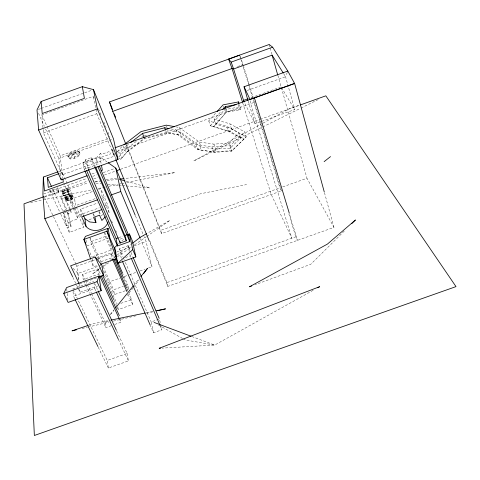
<?xml version="1.0" encoding="UTF-8"?>
<svg xmlns="http://www.w3.org/2000/svg" width="480" height="480" viewBox="0 0 480 480"><rect width="100%" height="100%" fill="white"/><g stroke="black" fill="none" stroke-linecap="round" stroke-linejoin="round"><path stroke-width="0.36" stroke-dasharray="2.4 1.8" d="M287.31 72.318L285.564 76.728L294.696 109.572L255.114 123.732L244.014 101.796M78.648 156.012L80.04 153.24L79.596 152.214L77.562 150.69L73.308 151.284L69.312 153.648L67.884 156.408L68.334 157.44L70.338 158.988L74.622 158.4L78.648 156.012L78.198 154.98L79.596 152.214L67.884 156.408L69.882 157.962L70.338 158.988M68.334 157.44L69.762 154.674L73.758 152.31L78.006 151.716L80.04 153.24M118.86 157.83L120.804 159.282L127.89 150.894L144.324 138.168L166.422 132.534L179.892 135.15L199.968 149.982L215.19 152.268L231.69 151.17L246.204 136.848L244.62 131.832L229.854 123.798L214.146 119.25L221.412 111.054M133.098 287.958L127.074 295.434M133.53 287.364L139.176 279.666M110.364 314.34L114.12 309.69M133.824 285.27L138.984 278.874M110.496 314.49L113.91 310.566M120.804 159.282L127.89 150.894L126.006 146.166L128.952 143.892M118.86 156.912L124.722 150.294L136.986 140.82M208.74 120.93L210.378 125.784L213.648 126.672L226.272 112.314L240.462 109.632L240.108 106.752L224.592 109.698L210.378 125.784L230.352 131.652L243.996 139.236L240.666 138.066L228.102 131.07L226.488 126.138L208.74 120.93L216.624 112.08M117.846 152.838L119.946 152.988L126.006 146.166M117.426 151.632L122.826 145.578L124.722 150.294L126.972 152.268L144.216 138.906L167.826 132.894L179.892 135.15L180.936 132.27L179.214 127.47L176.334 126.954M344.262 231.06L310.74 264.3L255.054 284.742M170.982 128.934L175.89 129.828L195.948 144.564L211.902 146.892L230.298 145.62L244.62 131.832M179.214 127.47L199.302 142.044L213.882 144.138L228.6 143.1L239.064 133.062L226.488 126.138M118.548 243.966L119.634 242.964M121.812 240.96L123.984 238.962M141.654 137.214L142.824 136.314M101.19 267.306L92.304 274.134L99.648 269.046M101.784 266.85L106.524 263.208M110.67 260.022L114.822 256.836M117.192 255.018L130.818 244.548M103.32 266.502L110.664 261.414M117.402 256.752L131.478 247.002M134.538 244.878L146.166 236.826M146.778 236.4L170.04 220.29L147.408 233.208M313.158 290.298L214.716 345.066L162.114 348.12M262.32 123.516L193.62 161.022L262.08 127.266M262.974 123.156L289.14 108.87L299.724 105.108M262.746 126.936L300.336 108.402M301.002 108.072L318.456 99.468M38.4 109.422L40.494 108.666M41.19 108.42L92.088 90.114M112.71 149.136L114.228 156.186L62.352 174.768L43.44 132.882L41.844 114.864L93.354 96.348L94.2 98.424M43.44 132.882L96.804 113.712L93.354 96.348M237.474 66.576L240.288 65.562M240.996 65.31L243.108 64.554L239.892 55.848M62.352 174.768L60.162 155.826L109.578 138.108M247.218 90.474L285.564 76.728L283.584 73.554M60.786 176.142L58.8 158.472L112.776 139.122M251.034 97.71L281.106 86.934M88.152 168.678L85.77 163.176L85.23 159.816L91.602 157.53L95.406 166.458M84.75 170.586L84.156 169.218L83.094 162.402L95.862 157.824L98.778 164.712M58.692 171.564L99.852 156.822L106.932 161.844M117.198 151.452L255.012 102.084M85.77 163.176L92.184 160.878L91.602 157.53M59.37 173.508L62.178 172.506L71.37 192.882L71.658 195.156L72.462 196.944L65.136 199.566L69.336 208.758M84.156 169.218L97.086 164.586L95.862 157.824M91.92 174.006L96.108 172.506M58.686 189.828L50.76 192.678L50.562 190.524L57.816 187.926L58.686 189.828L58.914 191.97L51.642 194.574L60.474 213.546M43.614 193.944L87.048 178.398M92.652 176.394L96.858 174.888M103.164 172.632L114.372 168.618M62.388 189.918L67.776 187.986L68.544 189.414L69.18 191.556L63.798 193.482L63.402 193.392L62.532 191.184L62.388 189.918L63.798 193.482M44.454 196.512L88.176 180.87M93.816 178.848L98.046 177.336M104.394 175.062L114.972 171.282M120.618 169.26L259.548 119.55M260.25 119.298L299.742 105.162M62.532 191.184L67.926 189.252L67.776 187.986M63.168 191.34L68.544 189.414M62.304 192.168L67.722 190.23L68.502 191.664L69.138 193.818L63.72 195.756L63.324 195.672L62.448 193.452L62.304 192.168L63.72 195.756M62.448 193.452L67.878 191.508L67.722 190.23M63.402 193.392L69.18 191.556M63.09 193.596L68.502 191.664M63.324 195.672L69.138 193.818M95.112 198.672L75.672 205.62L75.072 201.102L72.168 194.664L64.872 197.274L70.854 210.378L71.142 212.694L67.956 213.834L61.104 198.936L60.852 196.644L71.37 192.882M64.926 196.56L70.302 194.634L71.07 196.044L71.706 198.192L66.33 200.112L65.94 200.04L65.07 197.838L64.926 196.56L66.33 200.112M61.104 198.936L71.658 195.156M66.096 197.286L71.442 195.372L72.204 196.776L72.834 198.906L67.494 200.814L66.246 198.558L66.096 197.286L67.494 200.814M65.07 197.838L70.464 195.906L70.302 194.634M65.7 197.964L71.07 196.044M66.246 198.558L71.604 196.644L71.442 195.372M66.87 198.684L72.204 196.776M65.94 200.04L71.706 198.192M72.756 207.408L70.614 202.698L70.218 199.5L93.078 191.328M98.616 189.348L100.698 188.604L107.664 204.834L109.098 212.55L107.748 213.03M67.11 200.742L72.834 198.906M70.614 202.698L75.072 201.102M63.45 210.72L66.774 209.532L60.852 196.644M101.784 198.312L106.002 196.806M64.368 212.694L70.854 210.378M81.582 216.102L80.604 209.112L97.92 202.926M83.01 221.862L83.76 227.184L69.234 232.374L68.076 222.378L77.958 218.844L77.526 215.604L99.252 207.84M104.856 205.836L107.664 204.834M60.786 214.224L66.144 225.738L70.188 224.298L67.26 211.62M89.064 219.702L93.096 218.262M103.026 214.716L101.004 215.436L98.706 210.186M69.234 232.374L67.068 227.724L71.1 226.284L67.686 211.506M155.814 209.742L200.736 193.716L246.6 184.578M98.784 260.052L90.492 241.758L105.234 236.502L104.556 232.56M86.82 245.874L108.372 238.188M118.812 237.636L122.844 236.202M120.192 239.106L123.546 237.912M161.538 233.592L160.686 230.37L279.924 187.884L281.406 190.89L161.538 233.592L126.06 144.69M282.702 186.894L306.972 178.248L333.954 227.394L167.856 286.38L149.652 241.986M92.58 256.71L111.888 249.828M121.254 258.27L119.424 248.748L128.112 245.658L130.746 251.826M96.336 258.228L111.084 252.972L113.508 258.45M78.45 279.264L76.866 266.226L95.226 259.686M98.052 258.684L113.592 253.146M116.418 252.138L131.25 246.858M134.076 245.85L146.082 241.572L144.078 236.724M101.13 261.612L111.936 257.766L111.084 252.972M90.912 259.824L93.342 266.856L97.542 265.362M73.092 268.35L78.03 273.45L98.346 266.214M99.048 265.968L101.148 265.218M125.472 257.55L130.224 255.858L129.468 252.216M97.998 268.908L98.79 274.05L83.238 279.582L82.572 274.404L97.998 268.908L101.088 275.682M79.332 284.088L83.478 282.612M86.244 281.628L97.308 277.692M72.714 288.942L93.708 281.472M72.924 277.434L80.034 292.296L97.68 286.02M107.562 282.504L120.264 277.986M124.5 276.48L128.736 274.974M129.444 274.728L136.5 272.214M140.028 270.96L144.972 269.202M148.5 267.948L152.028 266.694L146.082 241.572M74.82 298.854L73.518 296.166L94.74 288.618L94.02 283.614M125.244 290.766L114.438 294.606L113.61 289.776L123.462 286.272M126.282 285.27L127.692 284.772L122.922 273.93M125.916 290.526L128.622 289.566L127.692 284.772M167.856 286.38L166.902 282.6L295.806 236.814L297.492 240.342L289.482 213.846M120.786 303.378L131.646 299.526L128.928 293.364M113.964 300.144L118.26 309.582L132.618 304.488L131.646 299.526M111.33 325.686L105.876 327.618L105.06 322.26L108.444 321.06M114.738 324.474L120.87 322.296L119.946 316.98M153.552 332.748L151.206 321.936L159.432 319.02L161.904 329.79L153.552 332.748L150.576 325.92M127.11 353.436L128.418 360.924L108.342 368.034L107.232 360.474L127.11 353.436L116.712 331.032M88.998 325.158L93.24 323.736L108.588 320.574M44.526 197.124L88.404 182.784M144.264 135.942L147.138 135.21M82.182 328.464L87.258 327.27M87.978 327.096L109.008 322.152M113.358 321.126L136.566 315.666M146.718 313.278L153.246 311.742M30.606 202.464L42.354 200.034M43.086 199.884L91.536 189.864M98.142 188.496L102.552 187.584M103.284 187.434L105.486 186.978M109.158 186.216L117.966 184.398M118.698 184.242L120.9 183.786M121.638 183.636L123.84 183.18M126.774 182.574L175.224 172.548L124.77 178.5M145.848 312.906L153.15 311.4M240.462 109.632L239.742 109.068L226.842 111.51L213.648 126.672L230.352 131.652L231.45 128.73L229.854 123.798M95.016 181.674L99.426 180.936M106.032 179.826L115.578 178.23L117.018 178.632M95.088 181.998L100.278 181.386M106.956 180.594L117.348 179.37M95.832 183.408L101.028 183.84M107.706 184.404L118.098 185.274M118.842 185.34L121.812 185.586M122.556 185.652L125.526 185.898M126.264 185.964L150.024 187.956L125.628 181.068M191.724 336.48L214.716 345.066L185.238 339.96L183.288 338.868M158.598 325.068L182.64 338.502M224.592 109.698L226.272 112.314L226.842 111.51L226.176 109.44M281.484 87.564L294.696 109.572M98.25 347.214L108.342 368.034M73.038 289.614L107.232 360.474M83.874 280.938L85.47 284.322M85.788 284.994L89.61 293.118M89.934 293.79L105.876 327.618M44.502 197.562L75.912 264.21M76.23 264.882L76.866 266.226M82.572 274.404L85.104 279.798M85.422 280.47L87.006 283.842M87.318 284.514L91.44 293.28M91.758 293.952L105.06 322.26M49.524 190.014L50.76 192.678M94.74 288.618L96 291.324M118.35 339.3L128.418 360.924M94.656 283.506L97.806 290.298M50.562 190.524L51.444 192.42L51.642 194.574M70.188 224.298L71.1 226.284M52.764 189.294L62.79 210.954M68.076 222.378L63.702 212.934L67.068 227.724M58.914 191.97L58.044 190.068L57.816 187.926M88.188 248.862L91.89 256.956M69.636 209.412L71.142 212.694M98.79 274.05L99.408 275.412M119.316 318.9L120.87 322.296M103.692 270.894L114.438 294.606M63.582 182.658L74.586 206.946M74.892 207.618L83.76 227.184M70.218 199.5L73.872 207.552M74.178 208.224L77.526 215.604M104.388 275.952L117.084 303.906M73.062 208.08L77.958 218.844M76.284 206.976L80.868 217.122M89.808 237.126L101.406 262.776M103.236 266.826L113.61 289.776M38.544 113.34L44.376 126.33M45.6 129.066L58.8 158.472M80.604 209.112L83.196 214.884M41.844 114.864L46.734 125.79M47.034 126.468L60.162 155.826M126.81 288.57L127.716 290.628M93.378 213.606L94.536 216.228M128.124 294.33L132.618 304.488M104.742 232.584L112.188 249.528M69.762 154.674L69.312 153.648L78.198 154.98L74.166 157.368L69.882 157.962L77.562 150.69L78.006 151.716M105.234 236.502L114.828 258.27M124.122 279.366L128.622 289.566M74.622 158.4L73.308 151.284L73.758 152.31M83.094 162.402L86.364 169.95M119.424 248.748L122.988 256.956M123.288 257.64L124.176 259.692M125.364 262.428L151.206 321.936M85.23 159.816L89.076 168.726M111.546 220.83L112.428 222.888M115.68 230.43L116.568 232.488M109.098 212.55L102.06 196.188L100.698 188.604M130.224 255.858L130.812 257.232M160.146 325.686L161.904 329.79M92.184 160.878L94.83 167.082M131.04 252.51L132.798 256.626M140.268 238.422L152.028 266.694M135.504 215.934L143.796 236.028M116.232 158.928L113.688 152.712L111.528 149.034L115.512 158.748M149.916 241.146L166.902 282.6M96.804 113.712L114.228 156.186M98.436 108.798L100.974 115.026M103.794 121.944L106.05 127.482M108.024 132.324L110.004 137.166M119.946 152.988L121.866 157.734M126.36 144.288L160.686 230.37M67.926 189.252L68.796 191.46M70.464 195.906L71.334 198.114M67.878 191.508L68.754 193.728M71.604 196.644L72.468 198.828M165.672 130.494L166.422 132.534L167.826 132.894L167.988 129.888L180.936 132.27L201.018 146.97L215.568 149.118L230.25 148.122L240.666 138.066L239.064 133.062M166.5 125.82L166.998 127.176M175.89 129.828L177.624 134.628L197.682 149.49L199.968 149.982L201.018 146.97L199.302 142.044M195.948 144.564L197.682 149.49L215.19 152.268L215.568 149.118L213.882 144.138M211.902 146.892L213.606 151.884L231.954 150.66L246.204 136.848L231.45 128.73L215.766 124.11L214.146 119.25M230.298 145.62L231.954 150.66L231.69 151.17L228.6 143.1M223.476 106.26L224.142 108.324M239.454 104.67L240.108 106.752M238.212 104.208L239.742 109.068M242.73 102.888L271.23 194.514L291.852 238.218L250.674 103.638L250.248 100.842M248.166 101.118L255.114 123.732M288.864 213.882L295.806 236.814M243.324 65.262L248.952 83.82M249.168 84.534L253.062 97.386M254.142 100.956L281.406 190.89M239.646 55.176L279.924 187.884M269.166 44.508L269.976 47.388M270.18 48.102L272.01 54.576M277.908 75.426L281.16 86.934M281.364 87.648L306.972 178.248M324.468 192.684L333.954 227.394M62.946 211.662L66.144 225.738M128.112 245.658L129.318 251.484M99.852 156.822L101.322 164.598M117.768 306.726L118.26 309.582M98.952 211.62L99.438 214.488M93.03 213.738L93.486 216.612M90.006 238.446L90.492 241.758M92.202 259.074L93.342 266.856M85.998 240.012L86.718 245.142M72.168 194.664L72.462 196.944M78.03 273.45L78.894 280.542M79.062 284.334L79.326 286.506M79.68 289.398L80.034 292.296M67.752 212.088L67.956 213.834M62.178 172.506L62.85 178.338M64.872 197.274L65.136 199.566M73.038 291.828L73.518 296.166M66.75 289.05L67.134 292.764M67.206 293.508L67.896 300.198M100.794 153.144L96.66 157.494L101.826 158.538L101.568 157.182L110.298 154.05L109.74 151.368L101.052 154.482L100.794 153.144"/><path stroke-width="0.72" d="M57.99 171.816L43.338 177.066L42.912 194.196L44.826 218.67L72.606 276.762M238.308 103.632L238.584 101.904L223.026 104.886L217.116 111.528M101.202 290.664L97.038 281.646L98.964 276.048L66.6 287.568L63.738 293.49L68.124 302.424L101.202 290.664L98.964 276.048M90.672 259.122L83.874 239.424L85.476 236.352L108.072 228.294L106.92 231.204L116.448 258.63L100.344 264.366M41.13 101.496L37.008 109.92L38.604 130.038L61.2 179.82L118.032 159.474L113.478 138.87L93.48 89.61L82.326 86.676L41.13 101.496L42.21 113.526L84.42 98.352L82.326 86.676M143.52 273.738L147.432 268.404L140.862 276.546M115.524 307.944L133.356 285.852M222.864 109.416L225.282 106.68L236.058 104.622M105.408 216.72L101.868 220.482L99.558 215.208L93.6 217.332L95.934 222.6L89.718 221.964L84.93 218.73L83.484 215.526M351.714 223.674L355.44 219.978L327.408 244.098L249.486 286.788L251.574 286.02M117.462 244.968L114.744 247.47L117.69 263.394L135.852 256.926L132.462 241.158L129.42 233.952L127.788 235.458M117.69 263.394L132.75 249.63L129.42 233.952M324.126 161.646L330.51 156.612M130.722 142.53L142.512 133.452L164.67 127.782L168.876 128.55M124.002 144.678L141.012 131.61L166.248 125.142L174.174 126.564M132.594 243.186L140.298 237.27L146.76 233.58M317.718 287.76L319.674 286.674L159.15 348.294L160.632 348.21M242.502 102.168L232.038 68.526L228.576 59.094L269.166 44.508L272.64 47.202L287.808 71.058L294.624 83.49L250.044 99.468L244.05 86.748L287.808 71.058M125.784 143.994L112.758 111.354L109.476 101.94L239.646 55.176M38.604 130.038L97.38 108.924L93.48 89.61M228.576 59.094L231.18 62.094L272.64 47.202M112.758 111.354L232.542 68.346M244.014 101.796L233.58 68.988L272.118 55.152L283.188 72.918M243.342 100.464L248.238 98.712M115.05 147.774L294.612 83.436L324.27 191.958M62.934 179.064L63.276 181.98L48.282 187.35L47.436 177.786L58.668 173.76M87.036 175.752L44.472 190.992L43.338 177.066M100.992 170.76L102.39 170.262L101.454 165.306M43.746 196.764L24 203.832L34.35 435.492L456 286.614L325.836 95.826L300.45 104.91M116.382 170.772L119.91 169.512M44.826 218.67L97.566 199.818M110.922 195.042L120.768 191.526L115.776 168.12L108.108 162.678M102.024 209.532L81.678 216.804L86.046 226.488A12.282 10.188 -10.1 0 0 98.376 230.178A12.282 10.188 -10.1 0 0 108.084 221.94M99.36 166.092L128.226 234.282L129.768 241.584L117.516 245.952L116.118 238.596L118.134 237.876M124.866 235.482L128.226 234.282M88.446 169.368L120.234 242.988L126.3 240.822L125.556 237.192L95.7 167.148M98.694 277.2L103.536 275.478L101.85 264.966L95.16 257.058L70.626 265.8L79.02 283.44M63.738 293.49L97.038 281.646M88.29 325.392L72.024 330.852L76.38 329.826M157.596 310.722L165.57 308.844L156.072 310.8M110.778 320.124L145.116 313.056M119.574 179.112L124.026 178.584M119.886 179.442L124.908 180.864M154.092 322.422L191.028 336.216M75.144 299.526L97.926 346.542M96.312 291.996L118.35 339.3M98.118 290.976L116.394 330.354M47.436 177.786L51.51 186.582M85.728 243.468L83.874 239.424L106.92 231.204L114.642 248.844L116.448 258.63M99.72 276.09L119.004 318.222M102.606 275.196L113.658 299.466M101.088 275.682L119.328 315.624M95.16 257.058L103.536 275.478M113.808 259.134L126.504 287.886M112.536 259.116L126.924 291.624M116.064 258.336L122.622 273.252M115.128 258.954L123.522 278.004M122.286 261.054L150.276 325.242M86.664 170.64L116.118 238.596M85.05 171.27L117.516 245.952M131.394 258.6L159.852 324.996M94.83 167.082L126.3 240.822M133.086 257.31L159.138 318.33M97.962 166.65L129.768 241.584M132.75 249.63L135.852 256.926M120.768 191.526L139.986 237.732M115.776 168.12L135.216 215.244M115.794 159.438L149.364 241.29M97.38 108.924L118.032 159.474M109.476 101.94L112.518 109.578M114.18 113.742L115.566 117.216M142.512 133.452L144.066 137.49M164.67 127.782L165.42 129.816M231.18 62.094L233.58 68.988M225.282 106.68L225.726 108.06M238.584 101.904L239.022 103.284M247.95 100.41L244.05 86.748M254.412 97.842L289.272 213.138M272.118 55.152L277.71 74.928M119.952 241.53L120.234 242.988M108.072 228.294L109.764 237.69M95.118 217.542L95.934 222.6M84.93 218.73L86.046 226.488M61.038 178.35L61.2 179.82"/></g></svg>
